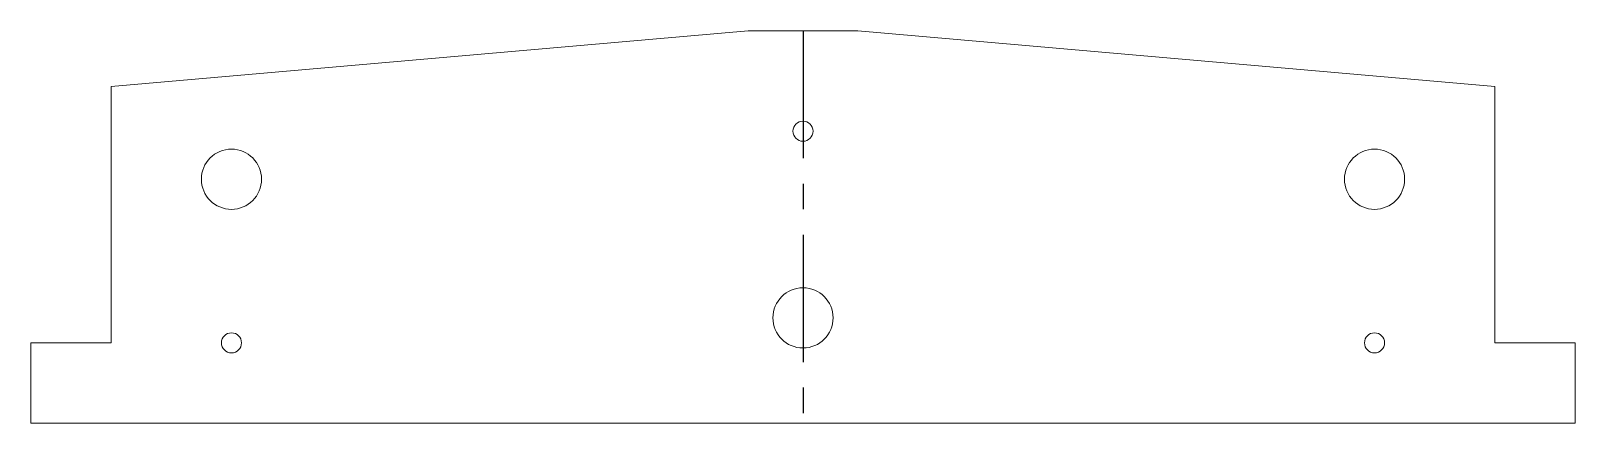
# Model space of a CAD drawing. Header units: millimetres. Extents: x -76 to 78, y -37 to 2.
import ezdxf

# ---------------------------------------------------------------- set-up
doc = ezdxf.new("R2010")
doc.units = ezdxf.units.MM
doc.linetypes.add('CENTERX2', pattern=[20.32, 12.7, -2.54, 2.54, -2.54])

msp = doc.modelspace()

# ---------------------------------------------------------------- linework, layer by layer
at = {"color": 7, "linetype": 'Continuous', "lineweight": 15}
for p, q in [((-4.98, 1.61), (-68.5, -3.95)), ((5.98, 1.61), (-4.98, 1.61)), ((69.5, -3.95), (5.98, 1.61)), ((-68.5, -3.95), (-68.5, -29.49)), ((69.5, -29.49), (69.5, -3.95)), ((-76.5, -29.49), (-76.5, -37.49)), ((-68.5, -29.49), (-76.5, -29.49)), ((77.5, -29.49), (69.5, -29.49)), ((77.5, -37.49), (77.5, -29.49)), ((-76.5, -37.49), (77.5, -37.49))]:
    msp.add_line(p, q, dxfattribs=at)
at = {"color": 7, "linetype": 'CENTERX2'}
msp.add_line((0.5, 1.61), (0.5, -37.49), dxfattribs=at)
at = {"color": 7, "linetype": 'Continuous', "lineweight": 15}
for centre, radius in [((0.5, -8.39), 1), ((-56.5, -13.18), 3), ((57.5, -13.18), 3), ((0.5, -27), 3), ((-56.5, -29.49), 1), ((57.5, -29.49), 1)]:
    msp.add_circle(centre, radius, dxfattribs=at)

doc.saveas('drawing.dxf')
